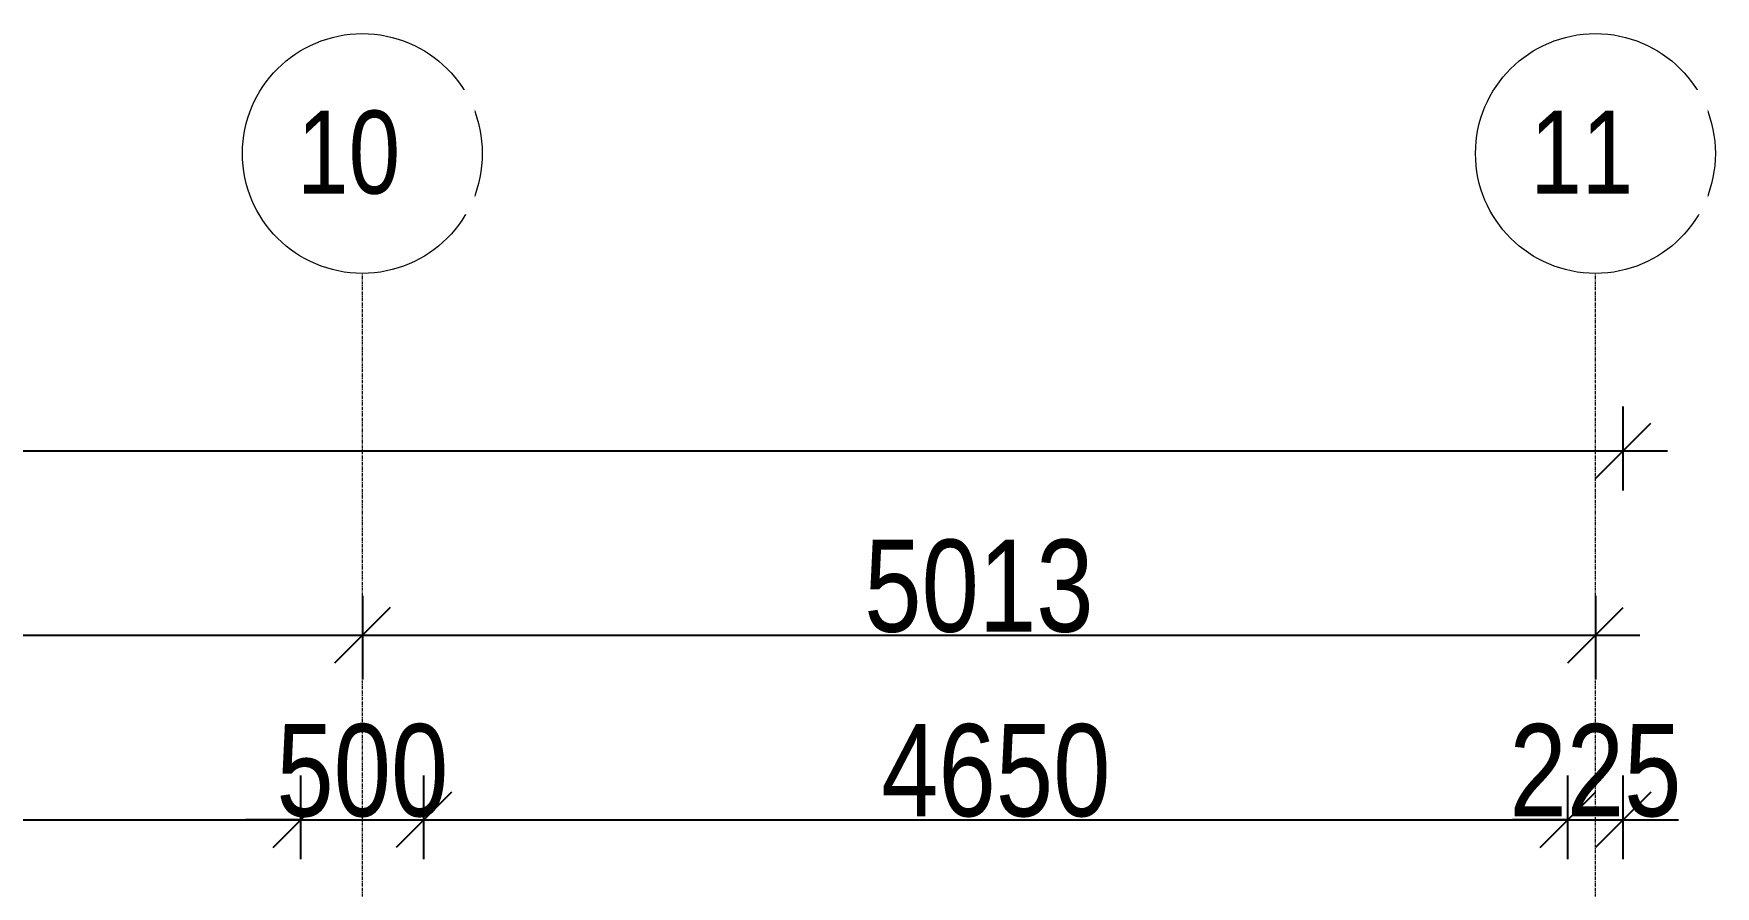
# Model space of a CAD drawing. Header units: millimetres. Extents: x -35190 to 411743, y -233114 to 23872.
# Drawn here: x 175098 to 181934, y 13118 to 16586 of the extents above; entities that cross this region are included whole.
import ezdxf

# ---------------------------------------------------------------- set-up
doc = ezdxf.new("R2010")
doc.units = ezdxf.units.MM
doc.linetypes.add('Grid Line', pattern=[22.225, 12.7, -3.175, 3.175, -3.175])
for name, color, linetype, lineweight in [('A-ANNO-DIMS', 211, 'Continuous', 9), ('S-GRID', 1, 'Continuous', 9), ('S-GRID-IDEN', 1, 'Continuous', 9)]:
    doc.layers.add(name, color=color, linetype=linetype, lineweight=lineweight)
doc.styles.add('Arial_3', font='arial.ttf', dxfattribs={"width": 0.8, "height": 375})
doc.dimstyles.new('main_4_5mm', dxfattribs={"dimscale": 304.8, "dimtxt": 382.597275, "dimasz": 0.738189, "dimexe": 0.590551, "dimexo": 0.0625, "dimgap": 0.024606, "dimtad": 1, "dimdec": 0, "dimzin": 0, "dimdsep": 46, "dimtxsty": 'Arial_3', "dimblk1": 'OBLIQUE', "dimblk2": 'OBLIQUE', "dimsah": 1, "dimcen": 0.09, "dimdle": 0.590551, "dimazin": 0, "dimtfac": 1, "dimtdec": 4, "dimtix": 1, "dimtmove": 0, "dimatfit": 3, "dimfxl": 0.590551, "dimfxlon": 1, "dimtvp": 1, "dimtolj": 1, "dimtzin": 0, "dimarcsym": 2})

# ---------------------------------------------------------------- blocks, each defined once
blk = doc.blocks.new('Grid - M_Grid Head - Circle-24584-FIRST FLOOR')
at = {"layer": 'S-GRID-IDEN'}
blk.add_circle((0, 0), 6.5, dxfattribs=at)
blk = doc.blocks.new('_Oblique')
at = {"color": 0, "linetype": 'ByBlock', "lineweight": -2}
blk.add_line((-0.5, -0.5), (0.5, 0.5), dxfattribs=at)
blk = doc.blocks.new('*D3788')
at = {"layer": 'A-ANNO-DIMS', "color": 0, "lineweight": -2, "transparency": 16777216}
for p, q in [((171421.9, 14300), (171421.9, 13959.1)), ((176434.4, 14300), (176434.4, 13959.1)), ((171241.9, 14139.1), (176614.4, 14139.1))]:
    blk.add_line(p, q, dxfattribs=at)
at = {"layer": 'Defpoints', "color": 0, "transparency": 16777216}
for p in [(171421.9, 14319.1), (176434.4, 14319.1), (176434.4, 14139.1)]:
    blk.add_point(p, dxfattribs=at)
at = {"layer": 'A-ANNO-DIMS', "color": 0, "lineweight": -2, "transparency": 16777216, "xscale": 224.9999999999999, "yscale": 224.9999999999999, "zscale": 224.9999999999999, "rotation": 180}
blk.add_blockref('_Oblique', (171421.9, 14139.1), dxfattribs=at)
at = {"layer": 'A-ANNO-DIMS', "color": 0, "lineweight": -2, "transparency": 16777216, "xscale": 224.9999999999999, "yscale": 224.9999999999999, "zscale": 224.9999999999999}
blk.add_blockref('_Oblique', (176434.4, 14139.1), dxfattribs=at)
at = {"layer": 'A-ANNO-DIMS', "color": 0, "transparency": 16777216, "insert": (173928.1, 14338.2), "char_height": 375, "width": 1101.88, "attachment_point": 5, "style": 'Arial_3'}
blk.add_mtext('\\A1;5013', dxfattribs=at)
blk = doc.blocks.new('*D3789')
at = {"layer": 'A-ANNO-DIMS', "color": 0, "lineweight": -2, "transparency": 16777216}
for p, q in [((176434.4, 14300), (176434.4, 13959.1)), ((181446.9, 14300), (181446.9, 13959.1)), ((176254.4, 14139.1), (181626.9, 14139.1))]:
    blk.add_line(p, q, dxfattribs=at)
at = {"layer": 'Defpoints', "color": 0, "transparency": 16777216}
for p in [(176434.4, 14319.1), (181446.9, 14319.1), (181446.9, 14139.1)]:
    blk.add_point(p, dxfattribs=at)
at = {"layer": 'A-ANNO-DIMS', "color": 0, "lineweight": -2, "transparency": 16777216, "xscale": 224.9999999999999, "yscale": 224.9999999999999, "zscale": 224.9999999999999, "rotation": 180}
blk.add_blockref('_Oblique', (176434.4, 14139.1), dxfattribs=at)
at = {"layer": 'A-ANNO-DIMS', "color": 0, "lineweight": -2, "transparency": 16777216, "xscale": 224.9999999999999, "yscale": 224.9999999999999, "zscale": 224.9999999999999}
blk.add_blockref('_Oblique', (181446.9, 14139.1), dxfattribs=at)
at = {"layer": 'A-ANNO-DIMS', "color": 0, "transparency": 16777216, "insert": (178940.6, 14338.2), "char_height": 375, "width": 1101.88, "attachment_point": 5, "style": 'Arial_3'}
blk.add_mtext('\\A1;5013', dxfattribs=at)
blk = doc.blocks.new('*D3809')
at = {"layer": 'A-ANNO-DIMS', "color": 0, "lineweight": -2, "transparency": 16777216}
for p, q in [((171534.4, 13228.1), (171534.4, 13569.1)), ((176184.4, 13228.1), (176184.4, 13569.1)), ((171354.4, 13389.1), (176364.4, 13389.1))]:
    blk.add_line(p, q, dxfattribs=at)
at = {"layer": 'Defpoints', "color": 0, "transparency": 16777216}
for p in [(176184.4, 13389.1), (171534.4, 13209.1), (176184.4, 13209.1)]:
    blk.add_point(p, dxfattribs=at)
at = {"layer": 'A-ANNO-DIMS', "color": 0, "lineweight": -2, "transparency": 16777216, "xscale": 224.9999999999999, "yscale": 224.9999999999999, "zscale": 224.9999999999999, "rotation": 180}
blk.add_blockref('_Oblique', (171534.4, 13389.1), dxfattribs=at)
at = {"layer": 'A-ANNO-DIMS', "color": 0, "lineweight": -2, "transparency": 16777216, "xscale": 224.9999999999999, "yscale": 224.9999999999999, "zscale": 224.9999999999999}
blk.add_blockref('_Oblique', (176184.4, 13389.1), dxfattribs=at)
at = {"layer": 'A-ANNO-DIMS', "color": 0, "transparency": 16777216, "insert": (173859.4, 13588), "char_height": 375, "width": 1101.88, "attachment_point": 5, "style": 'Arial_3'}
blk.add_mtext('\\A1;4650', dxfattribs=at)
blk = doc.blocks.new('*D3810')
at = {"layer": 'A-ANNO-DIMS', "color": 0, "lineweight": -2, "transparency": 16777216}
for p, q in [((176184.4, 13228.1), (176184.4, 13569.1)), ((176684.4, 13228.1), (176684.4, 13569.1)), ((176184.4, 13389.1), (175959.4, 13389.1)), ((176184.4, 13389.1), (176684.4, 13389.1)), ((176684.4, 13389.1), (176909.4, 13389.1))]:
    blk.add_line(p, q, dxfattribs=at)
at = {"layer": 'Defpoints', "color": 0, "transparency": 16777216}
for p in [(176684.4, 13389.1), (176184.4, 13209.1), (176684.4, 13209.1)]:
    blk.add_point(p, dxfattribs=at)
at = {"layer": 'A-ANNO-DIMS', "color": 0, "lineweight": -2, "transparency": 16777216, "xscale": 224.9999999999999, "yscale": 224.9999999999999, "zscale": 224.9999999999999}
blk.add_blockref('_Oblique', (176184.4, 13389.1), dxfattribs=at)
at = {"layer": 'A-ANNO-DIMS', "color": 0, "lineweight": -2, "transparency": 16777216, "xscale": 224.9999999999999, "yscale": 224.9999999999999, "zscale": 224.9999999999999, "rotation": 180}
blk.add_blockref('_Oblique', (176684.4, 13389.1), dxfattribs=at)
at = {"layer": 'A-ANNO-DIMS', "color": 0, "transparency": 16777216, "insert": (176434.4, 13588), "char_height": 375, "width": 826.41, "attachment_point": 5, "style": 'Arial_3'}
blk.add_mtext('\\A1;500', dxfattribs=at)
blk = doc.blocks.new('*D3811')
at = {"layer": 'A-ANNO-DIMS', "color": 0, "lineweight": -2, "transparency": 16777216}
for p, q in [((176684.4, 13228.1), (176684.4, 13569.1)), ((181334.4, 13228.1), (181334.4, 13569.1)), ((176504.4, 13389.1), (181514.4, 13389.1))]:
    blk.add_line(p, q, dxfattribs=at)
at = {"layer": 'Defpoints', "color": 0, "transparency": 16777216}
for p in [(181334.4, 13389.1), (176684.4, 13209.1), (181334.4, 13209.1)]:
    blk.add_point(p, dxfattribs=at)
at = {"layer": 'A-ANNO-DIMS', "color": 0, "lineweight": -2, "transparency": 16777216, "xscale": 224.9999999999999, "yscale": 224.9999999999999, "zscale": 224.9999999999999, "rotation": 180}
blk.add_blockref('_Oblique', (176684.4, 13389.1), dxfattribs=at)
at = {"layer": 'A-ANNO-DIMS', "color": 0, "lineweight": -2, "transparency": 16777216, "xscale": 224.9999999999999, "yscale": 224.9999999999999, "zscale": 224.9999999999999}
blk.add_blockref('_Oblique', (181334.4, 13389.1), dxfattribs=at)
at = {"layer": 'A-ANNO-DIMS', "color": 0, "transparency": 16777216, "insert": (179009.4, 13588), "char_height": 375, "width": 1101.88, "attachment_point": 5, "style": 'Arial_3'}
blk.add_mtext('\\A1;4650', dxfattribs=at)
blk = doc.blocks.new('*D3812')
at = {"layer": 'A-ANNO-DIMS', "color": 0, "lineweight": -2, "transparency": 16777216}
for p, q in [((181334.4, 13228.1), (181334.4, 13569.1)), ((181559.4, 13228.1), (181559.4, 13569.1)), ((181334.4, 13389.1), (181109.4, 13389.1)), ((181334.4, 13389.1), (181559.4, 13389.1)), ((181559.4, 13389.1), (181784.4, 13389.1))]:
    blk.add_line(p, q, dxfattribs=at)
at = {"layer": 'Defpoints', "color": 0, "transparency": 16777216}
for p in [(181559.4, 13389.1), (181334.4, 13209.1), (181559.4, 13209.1)]:
    blk.add_point(p, dxfattribs=at)
at = {"layer": 'A-ANNO-DIMS', "color": 0, "lineweight": -2, "transparency": 16777216, "xscale": 224.9999999999999, "yscale": 224.9999999999999, "zscale": 224.9999999999999}
blk.add_blockref('_Oblique', (181334.4, 13389.1), dxfattribs=at)
at = {"layer": 'A-ANNO-DIMS', "color": 0, "lineweight": -2, "transparency": 16777216, "xscale": 224.9999999999999, "yscale": 224.9999999999999, "zscale": 224.9999999999999, "rotation": 180}
blk.add_blockref('_Oblique', (181559.4, 13389.1), dxfattribs=at)
at = {"layer": 'A-ANNO-DIMS', "color": 0, "transparency": 16777216, "insert": (181446.9, 13588), "char_height": 375, "width": 826.41, "attachment_point": 5, "style": 'Arial_3'}
blk.add_mtext('\\A1;225', dxfattribs=at)
blk = doc.blocks.new('*D3813')
at = {"layer": 'A-ANNO-DIMS', "color": 0, "lineweight": -2, "transparency": 16777216}
for p, q in [((129284.4, 14728.1), (129284.4, 15069.1)), ((181559.4, 14728.1), (181559.4, 15069.1)), ((129104.4, 14889.1), (181739.4, 14889.1))]:
    blk.add_line(p, q, dxfattribs=at)
at = {"layer": 'Defpoints', "color": 0, "transparency": 16777216}
for p in [(181559.4, 14889.1), (129284.4, 14709.1), (181559.4, 14709.1)]:
    blk.add_point(p, dxfattribs=at)
at = {"layer": 'A-ANNO-DIMS', "color": 0, "lineweight": -2, "transparency": 16777216, "xscale": 224.9999999999999, "yscale": 224.9999999999999, "zscale": 224.9999999999999, "rotation": 180}
blk.add_blockref('_Oblique', (129284.4, 14889.1), dxfattribs=at)
at = {"layer": 'A-ANNO-DIMS', "color": 0, "lineweight": -2, "transparency": 16777216, "xscale": 224.9999999999999, "yscale": 224.9999999999999, "zscale": 224.9999999999999}
blk.add_blockref('_Oblique', (181559.4, 14889.1), dxfattribs=at)
at = {"layer": 'A-ANNO-DIMS', "color": 0, "transparency": 16777216, "insert": (155421.9, 15088), "char_height": 375, "width": 1377.35, "attachment_point": 5, "style": 'Arial_3'}
blk.add_mtext('\\A1;52275', dxfattribs=at)

msp = doc.modelspace()

# ---------------------------------------------------------------- linework, layer by layer
at = {"layer": 'S-GRID', "linetype": 'Grid Line'}
for p, q in [((176434.4, -26662), (176434.4, 15610.8)), ((181446.9, -26662), (181446.9, 15610.8))]:
    msp.add_line(p, q, dxfattribs=at)

# ---------------------------------------------------------------- block references
at = {"layer": 'S-GRID-IDEN', "xscale": 74.99999999999996, "yscale": 74.99999999999996, "zscale": 74.99999999999996}
for p in [(176434.4, 16098.3), (181446.9, 16098.3)]:
    msp.add_blockref('Grid - M_Grid Head - Circle-24584-FIRST FLOOR', p, dxfattribs=at)

# ---------------------------------------------------------------- dimensions: what is measured, and where the dimension line sits
at = {"layer": 'A-ANNO-DIMS'}
for base, p1, p2, override, picture, middle in [((181559.4, 14889.1), (129284.4, 14709.1), (181559.4, 14709.1), {"dimpost": '<>', "dimfxl": 52275}, '*D3813', (155421.9, 15088)), ((176434.3591144, 14139.0818099), (171421.8591144, 14319.0818099), (176434.3591144, 14319.0818099), {"dimpost": '<>', "dimfxl": 5012.5}, '*D3788', (173928.1091144, 14338.1745794)), ((181446.8591144, 14139.0818099), (176434.3591144, 14319.0818099), (181446.8591144, 14319.0818099), {"dimpost": '<>', "dimfxl": 5012.5}, '*D3789', (178940.6091144, 14338.1745794)), ((176184.4, 13389.1), (171534.4, 13209.1), (176184.4, 13209.1), {"dimpost": '<>', "dimfxl": 4650}, '*D3809', (173859.4, 13588)), ((176684.4, 13389.1), (176184.4, 13209.1), (176684.4, 13209.1), {"dimpost": '<>', "dimfxl": 500}, '*D3810', (176434.4, 13588)), ((181334.4, 13389.1), (176684.4, 13209.1), (181334.4, 13209.1), {"dimpost": '<>', "dimfxl": 4650}, '*D3811', (179009.4, 13588)), ((181559.4, 13389.1), (181334.4, 13209.1), (181559.4, 13209.1), {"dimpost": '<>', "dimfxl": 225}, '*D3812', (181446.9, 13588))]:
    dim = msp.add_linear_dim(base=base, p1=p1, p2=p2, dimstyle='main_4_5mm', override=override, dxfattribs=at)
    dim.commit()
    dim.dimension.update_dxf_attribs({"geometry": picture, "text_midpoint": middle})

# ---------------------------------------------------------------- next in the draw order: texts
at = {"layer": 'S-GRID-IDEN', "char_height": 337.5, "width": 637.342, "attachment_point": 1, "style": 'Arial_3', "bg_fill": 3, "box_fill_scale": 1.25, "bg_fill_color": 256, "bg_fill_true_color": 13158600, "bg_fill_transparency": 0}
for s, insert in [('10', (176168.8, 16272.7)), ('11', (181181.3, 16272.7))]:
    msp.add_mtext(s, dxfattribs=dict(at, insert=insert))

doc.saveas('drawing.dxf')
